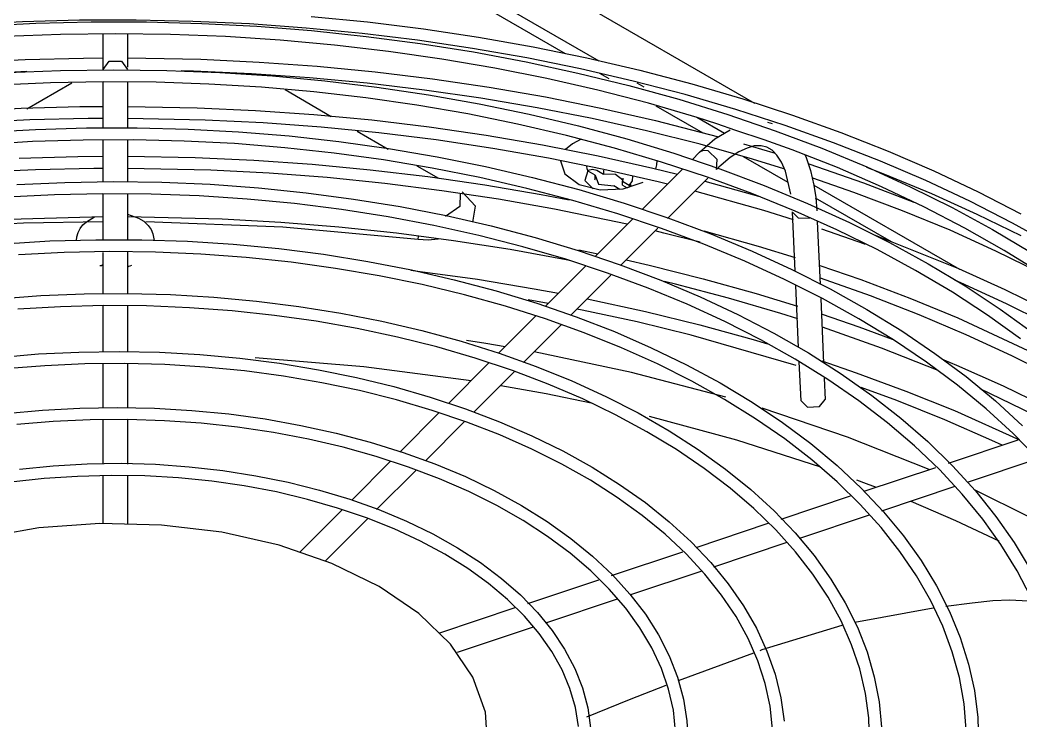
# Model space of a CAD drawing. Extents: x 594 to 813, y 174 to 240.
# Drawn here: x 759.609 to 760.645, y 205.793 to 206.518 of the extents above; entities that cross this region are included whole.
import ezdxf

# ---------------------------------------------------------------- set-up
doc = ezdxf.new("R2010")
doc.units = 0
doc.header["$MEASUREMENT"] = 0
doc.layers.add('AC.REF(S). PIPING', color=3, linetype='CONTINUOUS', lineweight=30)
doc.layers.add('LG-Product', color=3, linetype='CONTINUOUS')

# ---------------------------------------------------------------- blocks, each defined once
blk = doc.blocks.new('UW1-4')
at = {"layer": 'LG-Product', "color": 3, "linetype": 'Continuous'}
for p, q in [((3300.06, 4582.72), (3460.59, 4675.4)), ((3452.01, 4665.54), (3316.2, 4587.13)), ((3319.67, 4587.86), (3356.3, 4609.01)), ((3340.17, 4591.17), (3334.39, 4590.45)), ((3346, 4591.74), (3340.17, 4591.17)), ((3346.54, 4590.53), (3352.38, 4590.95)), ((3357.34, 4591.01), (3351.63, 4590.71)), ((3352.38, 4590.95), (3358.25, 4591.22)), ((3363.06, 4591.16), (3357.34, 4591.01)), ((3358.25, 4591.22), (3364.13, 4591.35)), ((3368.79, 4591.17), (3363.06, 4591.16)), ((3364.13, 4591.35), (3370.01, 4591.33)), ((3374.52, 4591.04), (3368.79, 4591.17)), ((3370.01, 4591.33), (3375.89, 4591.16)), ((3380.23, 4590.75), (3374.52, 4591.04)), ((3375.89, 4591.16), (3381.75, 4590.85)), ((3334.39, 4590.45), (3328.67, 4589.58)), ((3334.98, 4589.26), (3340.74, 4589.97)), ((3345.96, 4590.26), (3340.32, 4589.67)), ((3340.74, 4589.97), (3346.54, 4590.53)), ((3351.63, 4590.71), (3345.96, 4590.26)), ((3354.88, 4589.64), (3360.57, 4589.86)), ((3360.57, 4589.86), (3366.28, 4589.93)), ((3365.04, 4589.9), (3365.04, 4589.03)), ((3366.28, 4589.93), (3371.98, 4589.86)), ((3367.55, 4588.96), (3367.55, 4589.9)), ((3371.98, 4589.86), (3377.67, 4589.64)), ((3328.67, 4589.58), (3323.02, 4588.58)), ((3334.73, 4588.93), (3329.2, 4588.05)), ((3329.29, 4588.41), (3334.98, 4589.26)), ((3340.32, 4589.67), (3334.73, 4588.93)), ((3337.99, 4588.11), (3343.58, 4588.77)), ((3343.58, 4588.77), (3349.22, 4589.28)), ((3349.22, 4589.28), (3354.88, 4589.64)), ((3365.04, 4589.03), (3365.04, 4586.47)), ((3367.55, 4586.22), (3367.55, 4588.96)), ((3323.02, 4588.58), (3317.45, 4587.44)), ((3323.66, 4587.43), (3329.29, 4588.41)), ((3329.2, 4588.05), (3323.75, 4587.03)), ((3332.46, 4587.32), (3337.99, 4588.11)), ((3317.45, 4587.44), (3311.97, 4586.16)), ((3318.11, 4586.3), (3323.66, 4587.43)), ((3323.75, 4587.03), (3318.38, 4585.87)), ((3326.99, 4586.38), (3332.46, 4587.32)), ((3351.39, 4587), (3345.37, 4586.57)), ((3357.44, 4587.29), (3351.39, 4587)), ((3365.02, 4587.44), (3357.44, 4587.29)), ((3365.66, 4587.11), (3365.04, 4586.22)), ((3366.92, 4587.11), (3365.66, 4587.11)), ((3367.55, 4586.22), (3366.92, 4587.11)), ((3369.58, 4587.42), (3367.53, 4587.44)), ((3375.64, 4587.27), (3369.58, 4587.42)), ((3381.69, 4586.97), (3375.64, 4587.27)), ((3311.97, 4586.16), (3306.59, 4584.74)), ((3312.65, 4585.03), (3318.11, 4586.3)), ((3318.38, 4585.87), (3313.11, 4584.58)), ((3315.16, 4585.26), (3316.11, 4585.81)), ((3321.61, 4585.3), (3326.99, 4586.38)), ((3339.38, 4585.99), (3333.44, 4585.27)), ((3345.37, 4586.57), (3339.38, 4585.99)), ((3346.17, 4585.37), (3352.17, 4585.79)), ((3355.48, 4585.93), (3350.01, 4585.57)), ((3352.17, 4585.79), (3358.2, 4586.06)), ((3360.97, 4586.15), (3355.48, 4585.93)), ((3358.2, 4586.06), (3359.46, 4586.09)), ((3366.48, 4586.21), (3360.97, 4586.15)), ((3371.98, 4586.14), (3366.48, 4586.21)), ((3377.47, 4585.91), (3371.98, 4586.14)), ((3375.45, 4586.02), (3382.34, 4585.67)), ((3306.59, 4584.74), (3301.32, 4583.19)), ((3307.29, 4583.64), (3312.65, 4585.03)), ((3313.11, 4584.58), (3307.93, 4583.15)), ((3312.28, 4584.86), (3311.54, 4584.44)), ((3316.31, 4584.09), (3321.61, 4585.3)), ((3333.44, 4585.27), (3327.56, 4584.4)), ((3334.28, 4584.11), (3340.2, 4584.81)), ((3344.58, 4585.06), (3339.19, 4584.41)), ((3340.2, 4584.81), (3346.17, 4585.37)), ((3350.01, 4585.57), (3344.58, 4585.06)), ((3351.14, 4584.4), (3356.59, 4584.73)), ((3356.59, 4584.73), (3362.05, 4584.92)), ((3362.05, 4584.92), (3367.53, 4584.96)), ((3365.04, 4584.9), (3365.04, 4580.19)), ((3367.53, 4584.96), (3373, 4584.85)), ((3367.55, 4580.15), (3367.55, 4584.88)), ((3375.45, 4582.18), (3370.8, 4584.86)), ((3373, 4584.85), (3378.46, 4584.6)), ((3302.04, 4582.11), (3307.29, 4583.64)), ((3311.09, 4582.76), (3316.31, 4584.09)), ((3327.56, 4584.4), (3321.74, 4583.39)), ((3328.42, 4583.27), (3334.28, 4584.11)), ((3333.86, 4583.62), (3328.6, 4582.68)), ((3339.19, 4584.41), (3333.86, 4583.62)), ((3340.36, 4583.3), (3345.73, 4583.92)), ((3348.71, 4584.15), (3343.92, 4581.38)), ((3345.73, 4583.92), (3351.14, 4584.4)), ((3301.32, 4583.19), (3296.16, 4581.52)), ((3307.93, 4583.15), (3302.87, 4581.59)), ((3306.02, 4581.27), (3311.09, 4582.76)), ((3321.74, 4583.39), (3316.01, 4582.25)), ((3322.62, 4582.28), (3328.42, 4583.27)), ((3328.6, 4582.68), (3323.42, 4581.61)), ((3329.8, 4581.64), (3335.05, 4582.54)), ((3335.05, 4582.54), (3340.36, 4583.3)), ((3296.16, 4581.52), (3291.14, 4579.71)), ((3296.91, 4580.45), (3302.04, 4582.11)), ((3302.87, 4581.59), (3297.94, 4579.9)), ((3305.41, 4579.63), (3310.27, 4582.44)), ((3316.01, 4582.25), (3310.36, 4580.97)), ((3316.9, 4581.16), (3322.62, 4582.28)), ((3323.42, 4581.61), (3318.32, 4580.4)), ((3324.63, 4580.59), (3329.8, 4581.64)), ((3345.72, 4581.58), (3339.72, 4581.01)), ((3351.76, 4582), (3345.72, 4581.58)), ((3357.82, 4582.28), (3351.76, 4582)), ((3364.98, 4582.42), (3357.82, 4582.28)), ((3369.98, 4582.39), (3367.54, 4582.42)), ((3376.05, 4582.23), (3369.98, 4582.39)), ((3382.11, 4581.92), (3376.05, 4582.23)), ((3291.91, 4578.66), (3296.91, 4580.45)), ((3298.75, 4580.77), (3298.25, 4580.65)), ((3302.04, 4579.91), (3304.01, 4580.61)), ((3306.08, 4581.29), (3303.21, 4579.63)), ((3310.36, 4580.97), (3303.82, 4579.28)), ((3304.01, 4580.61), (3306.02, 4581.27)), ((3311.27, 4579.9), (3316.9, 4581.16)), ((3319.56, 4579.42), (3324.63, 4580.59)), ((3339.72, 4581.01), (3333.77, 4580.3)), ((3344.96, 4580.25), (3350.97, 4580.7)), ((3350.97, 4580.7), (3357, 4580.99)), ((3357, 4580.99), (3365.03, 4581.16)), ((3367.54, 4581.16), (3369.1, 4581.15)), ((3369.1, 4581.15), (3375.15, 4581.01)), ((3375.15, 4581.01), (3381.19, 4580.72)), ((3291.14, 4579.71), (3286.25, 4577.79)), ((3297.94, 4579.9), (3293.14, 4578.09)), ((3299.09, 4578.95), (3302.04, 4579.91)), ((3304.22, 4579.05), (3302.63, 4579.98)), ((3305.74, 4578.5), (3311.27, 4579.9)), ((3318.32, 4580.4), (3313.33, 4579.05)), ((3314.58, 4578.1), (3319.56, 4579.42)), ((3327.87, 4579.44), (3322.04, 4578.44)), ((3333.77, 4580.3), (3327.87, 4579.44)), ((3333.07, 4578.94), (3338.99, 4579.67)), ((3341.25, 4579.84), (3338.05, 4578)), ((3338.99, 4579.67), (3344.96, 4580.25)), ((3353.52, 4579.79), (3348.3, 4579.36)), ((3358.76, 4580.07), (3353.52, 4579.79)), ((3364.02, 4580.2), (3358.76, 4580.07)), ((3369.29, 4580.19), (3364.02, 4580.2)), ((3374.55, 4580.04), (3369.29, 4580.19)), ((3379.8, 4579.73), (3374.55, 4580.04)), ((3287.05, 4576.76), (3291.91, 4578.66)), ((3296.2, 4577.93), (3299.09, 4578.95)), ((3298.81, 4578.19), (3299.42, 4578.35)), ((3301.25, 4578.55), (3299.36, 4577.99)), ((3299.42, 4578.35), (3300.14, 4578.32)), ((3300.31, 4576.97), (3305.74, 4578.5)), ((3305.8, 4577.67), (3304.22, 4579.05)), ((3313.33, 4579.05), (3308.46, 4577.58)), ((3322.04, 4578.44), (3316.29, 4577.31)), ((3318.04, 4579.02), (3318.96, 4578.54)), ((3318.96, 4578.54), (3319.66, 4577.95)), ((3327.21, 4578.06), (3333.07, 4578.94)), ((3343.13, 4578.78), (3338.01, 4578.07)), ((3348.3, 4579.36), (3343.13, 4578.78)), ((3348.75, 4578.14), (3353.94, 4578.56)), ((3353.94, 4578.56), (3359.16, 4578.83)), ((3359.16, 4578.83), (3364.39, 4578.96)), ((3364.39, 4578.96), (3369.63, 4578.93)), ((3365.04, 4578.94), (3365.04, 4574.59)), ((3367.55, 4574.6), (3367.55, 4578.9)), ((3369.63, 4578.93), (3374.86, 4578.77)), ((3374.86, 4578.77), (3380.07, 4578.46)), ((3286.25, 4577.79), (3281.52, 4575.74)), ((3293.14, 4578.09), (3288.48, 4576.15)), ((3291.49, 4576.08), (3296.2, 4577.93)), ((3294.89, 4577.43), (3294.76, 4577.14)), ((3297.31, 4576.65), (3297.78, 4577.37)), ((3297.78, 4577.37), (3298.28, 4577.88)), ((3299.36, 4577.99), (3297.95, 4577.57)), ((3298.28, 4577.88), (3298.81, 4578.19)), ((3300.14, 4578.32), (3300.87, 4578.11)), ((3300.87, 4578.11), (3301.71, 4577.72)), ((3301.71, 4577.72), (3302.6, 4577.14)), ((3308.46, 4577.58), (3303.7, 4575.97)), ((3303.95, 4576.93), (3304.91, 4577.81)), ((3304.91, 4577.81), (3305.41, 4577.86)), ((3305.41, 4577.86), (3305.8, 4577.67)), ((3306.56, 4576.9), (3305.8, 4577.67)), ((3309.71, 4576.66), (3314.58, 4578.1)), ((3316.29, 4577.31), (3310.62, 4576.03)), ((3321.42, 4577.05), (3327.21, 4578.06)), ((3338.01, 4578.07), (3332.95, 4577.21)), ((3338.51, 4576.88), (3343.61, 4577.58)), ((3343.61, 4577.58), (3348.75, 4578.14)), ((3282.34, 4574.73), (3287.05, 4576.76)), ((3294.48, 4576.46), (3288.82, 4574.5)), ((3294.76, 4577.14), (3294.28, 4575.79)), ((3296.62, 4574.55), (3301.23, 4577.21)), ((3296.89, 4575.7), (3297.31, 4576.65)), ((3297.05, 4575.97), (3300.31, 4576.97)), ((3302.6, 4577.14), (3303.55, 4576.35)), ((3303.55, 4576.35), (3303.79, 4576.13)), ((3304.02, 4575.9), (3303.95, 4576.93)), ((3304.97, 4575.09), (3309.71, 4576.66)), ((3310.2, 4576.38), (3310.18, 4576.8)), ((3310.31, 4575.96), (3310.2, 4576.38)), ((3315.7, 4575.9), (3321.42, 4577.05)), ((3320.2, 4576.78), (3319.75, 4575.42)), ((3332.95, 4577.21), (3327.97, 4576.21)), ((3335.07, 4576.27), (3332.83, 4574.98)), ((3333.48, 4576.03), (3338.51, 4576.88)), ((3345.9, 4576.43), (3339.89, 4575.86)), ((3351.94, 4576.85), (3345.9, 4576.43)), ((3358.01, 4577.12), (3351.94, 4576.85)), ((3365.03, 4577.25), (3358.01, 4577.12)), ((3370.18, 4577.22), (3367.54, 4577.25)), ((3376.25, 4577.06), (3370.18, 4577.22)), ((3281.52, 4575.74), (3276.93, 4573.58)), ((3281.74, 4573.36), (3286.6, 4575.37)), ((3288.48, 4576.15), (3283.97, 4574.1)), ((3286.6, 4575.37), (3288.45, 4576.09)), ((3286.94, 4574.1), (3291.49, 4576.08)), ((3294.28, 4575.79), (3293.94, 4574.28)), ((3296.32, 4573.32), (3296.89, 4575.7)), ((3303.7, 4575.97), (3299.08, 4574.24)), ((3303.79, 4576.13), (3304.02, 4575.9)), ((3311.73, 4571.73), (3307.56, 4575.91)), ((3310.62, 4576.03), (3308.07, 4575.41)), ((3310.08, 4574.61), (3315.7, 4575.9)), ((3313.73, 4574.79), (3314.49, 4575.35)), ((3314.49, 4575.35), (3315.72, 4575.4)), ((3316.43, 4575.82), (3315.72, 4575.4)), ((3315.72, 4575.81), (3315.72, 4575.4)), ((3316.6, 4575.3), (3316.26, 4574.38)), ((3316.88, 4575.92), (3316.43, 4575.82)), ((3316.6, 4575.3), (3317.32, 4575.71)), ((3316.6, 4574.89), (3316.6, 4575.3)), ((3317.32, 4575.82), (3316.88, 4575.92)), ((3317.32, 4575.71), (3317.34, 4575.72)), ((3317.34, 4575.72), (3317.35, 4575.73)), ((3317.37, 4575.76), (3317.35, 4575.73)), ((3317.35, 4575.73), (3317.67, 4574.76)), ((3317.47, 4575.98), (3317.37, 4575.76)), ((3317.5, 4576.18), (3317.47, 4575.98)), ((3317.5, 4576.2), (3317.5, 4576.18)), ((3319.75, 4575.42), (3318.26, 4574.34)), ((3327.97, 4576.21), (3323.08, 4575.07)), ((3328.53, 4575.05), (3333.48, 4576.03)), ((3339.89, 4575.86), (3333.93, 4575.15)), ((3344.36, 4575.04), (3350.37, 4575.49)), ((3350.37, 4575.49), (3356.4, 4575.81)), ((3356.4, 4575.81), (3365.03, 4576)), ((3367.54, 4576), (3368.52, 4575.99)), ((3368.52, 4575.99), (3374.57, 4575.86)), ((3374.57, 4575.86), (3380.61, 4575.59)), ((3277.78, 4572.59), (3282.34, 4574.73)), ((3293.94, 4574.27), (3278.88, 4565.58)), ((3288.82, 4574.5), (3283.6, 4572.51)), ((3289.81, 4573.52), (3294.06, 4575)), ((3293.94, 4574.28), (3293.75, 4572.99)), ((3299.08, 4574.24), (3294.6, 4572.38)), ((3305.25, 4574.67), (3299.68, 4573.11)), ((3300.36, 4573.39), (3304.97, 4575.09)), ((3304.93, 4574.99), (3309.12, 4570.8)), ((3309.09, 4574.37), (3310.08, 4574.61)), ((3313.69, 4573.87), (3311.64, 4574.59)), ((3312.73, 4574.71), (3312.71, 4575.19)), ((3313.03, 4574.26), (3312.73, 4574.71)), ((3312.88, 4574.26), (3312.91, 4574.28)), ((3312.9, 4574.22), (3312.88, 4574.26)), ((3312.97, 4574.16), (3312.9, 4574.22)), ((3312.91, 4574.28), (3313.02, 4574.26)), ((3313.02, 4574.26), (3313.03, 4574.26)), ((3313.05, 4574.27), (3313.03, 4574.26)), ((3313.06, 4574.28), (3313.05, 4574.27)), ((3313.78, 4574.69), (3313.06, 4574.28)), ((3313.06, 4574.28), (3313.06, 4574.1)), ((3313.78, 4574.28), (3313.27, 4573.99)), ((3313.71, 4574.84), (3313.69, 4575)), ((3313.78, 4574.69), (3313.71, 4574.84)), ((3313.78, 4574.28), (3313.78, 4574.69)), ((3316.26, 4574.38), (3314.67, 4574.18)), ((3318.26, 4574.34), (3316.07, 4573.78)), ((3316.6, 4574.89), (3316.63, 4574.84)), ((3316.63, 4574.84), (3316.65, 4574.79)), ((3317.67, 4574.76), (3316.82, 4573.9)), ((3323.08, 4575.07), (3318.29, 4573.8)), ((3328.03, 4574.3), (3322.19, 4573.31)), ((3323.67, 4573.93), (3328.53, 4575.05)), ((3333.93, 4575.15), (3328.03, 4574.3)), ((3332.47, 4573.69), (3338.39, 4574.44)), ((3338.39, 4574.44), (3344.36, 4575.04)), ((3356.45, 4574.35), (3351.47, 4573.99)), ((3361.46, 4574.56), (3356.45, 4574.35)), ((3366.48, 4574.63), (3361.46, 4574.56)), ((3371.5, 4574.55), (3366.48, 4574.63)), ((3376.5, 4574.33), (3371.5, 4574.55)), ((3276.93, 4573.58), (3272.51, 4571.3)), ((3277.03, 4571.24), (3281.74, 4573.36)), ((3283.97, 4574.1), (3279.63, 4571.94)), ((3282.55, 4572.01), (3286.94, 4574.1)), ((3284.76, 4571.62), (3289.81, 4573.52)), ((3295.88, 4571.57), (3300.36, 4573.39)), ((3299.13, 4571.63), (3306.27, 4573.65)), ((3313.08, 4574.09), (3312.97, 4574.16)), ((3313.21, 4574.02), (3313.08, 4574.09)), ((3318.29, 4573.8), (3313.61, 4572.4)), ((3316.07, 4573.78), (3313.69, 4573.87)), ((3314.03, 4573.82), (3314.67, 4574.18)), ((3318.91, 4572.67), (3323.67, 4573.93)), ((3322.19, 4573.31), (3319.29, 4572.76)), ((3326.61, 4572.81), (3332.47, 4573.69)), ((3329, 4572.1), (3330.37, 4573.56)), ((3330.59, 4573.39), (3330.62, 4572.05)), ((3346.53, 4573.48), (3341.63, 4572.83)), ((3351.47, 4573.99), (3346.53, 4573.48)), ((3352.65, 4572.83), (3357.61, 4573.16)), ((3357.61, 4573.16), (3362.59, 4573.34)), ((3362.59, 4573.34), (3367.58, 4573.37)), ((3365.04, 4573.32), (3365.04, 4568.56)), ((3367.55, 4568.61), (3367.55, 4573.37)), ((3367.58, 4573.37), (3372.57, 4573.26)), ((3372.57, 4573.26), (3377.54, 4573.01)), ((3273.38, 4570.34), (3277.78, 4572.59)), ((3285.92, 4568.38), (3293.79, 4572.92)), ((3294.6, 4572.38), (3290.27, 4570.41)), ((3293.75, 4572.99), (3293.65, 4571.61)), ((3313.61, 4572.4), (3309.06, 4570.87)), ((3314.26, 4571.29), (3318.91, 4572.67)), ((3320.82, 4571.78), (3326.61, 4572.81)), ((3341.63, 4572.83), (3336.8, 4572.04)), ((3342.86, 4571.74), (3347.73, 4572.36)), ((3347.73, 4572.36), (3352.65, 4572.83)), ((3272.49, 4569.01), (3277.03, 4571.24)), ((3279.63, 4571.94), (3275.45, 4569.66)), ((3278.31, 4569.82), (3282.55, 4572.01)), ((3279.85, 4569.59), (3284.76, 4571.62)), ((3291.56, 4569.64), (3295.88, 4571.57)), ((3296.16, 4571.48), (3295.56, 4570.87)), ((3295.88, 4565.35), (3296.16, 4571.5)), ((3296.06, 4570.68), (3299.13, 4571.63)), ((3309.73, 4569.77), (3314.26, 4571.29)), ((3313.28, 4570.21), (3320.82, 4571.78)), ((3332.04, 4571.11), (3327.37, 4570.04)), ((3329.26, 4570.44), (3329, 4572.1)), ((3330.62, 4572.05), (3332.09, 4571.01)), ((3336.8, 4572.04), (3332.04, 4571.11)), ((3338.04, 4570.99), (3342.86, 4571.74)), ((3365.02, 4571.26), (3363.89, 4570.85)), ((3269.16, 4567.99), (3273.38, 4570.34)), ((3290.27, 4570.41), (3286.1, 4568.33)), ((3293.6, 4570.51), (3293.31, 4563.98)), ((3295.56, 4570.87), (3294.4, 4570.85)), ((3309.06, 4570.87), (3304.63, 4569.21)), ((3316.6, 4566.87), (3312.72, 4570.74)), ((3328.65, 4569.06), (3333.3, 4570.09)), ((3333.3, 4570.09), (3338.04, 4570.99)), ((3343.15, 4569.91), (3349.16, 4570.4)), ((3363.12, 4570.49), (3348.95, 4569.95)), ((3349.16, 4570.4), (3355.21, 4570.73)), ((3355.21, 4570.73), (3365.03, 4570.98)), ((3362.89, 4570.1), (3362.59, 4569.69)), ((3363.35, 4570.52), (3362.89, 4570.1)), ((3363.89, 4570.85), (3363.35, 4570.52)), ((3367.53, 4570.98), (3379.46, 4570.63)), ((3375.79, 4570.35), (3367.54, 4570.5)), ((3369.29, 4570.47), (3368.46, 4570.97)), ((3369.65, 4570.14), (3369.29, 4570.47)), ((3369.94, 4569.77), (3369.65, 4570.14)), ((3384.02, 4569.94), (3375.79, 4570.35)), ((3275.45, 4569.66), (3271.45, 4567.28)), ((3274.25, 4567.51), (3278.31, 4569.82)), ((3275.09, 4567.44), (3279.85, 4569.59)), ((3287.78, 4569.15), (3278.97, 4565.63)), ((3287.41, 4567.59), (3291.56, 4569.64)), ((3288.66, 4568.14), (3293.14, 4569.71)), ((3305.34, 4569.55), (3299.7, 4567.96)), ((3304.63, 4569.21), (3300.35, 4567.43)), ((3305.33, 4568.14), (3309.73, 4569.77)), ((3305.71, 4568.35), (3309.48, 4569.31)), ((3309.48, 4569.31), (3310.39, 4569.53)), ((3310.1, 4569.82), (3313.98, 4565.93)), ((3327.37, 4570.04), (3322.8, 4568.83)), ((3324.09, 4567.89), (3328.65, 4569.06)), ((3331.26, 4568.51), (3337.18, 4569.28)), ((3348.95, 4569.95), (3334.92, 4568.68)), ((3337.18, 4569.28), (3343.15, 4569.91)), ((3362.39, 4569.23), (3362.28, 4568.52)), ((3362.59, 4569.69), (3362.39, 4569.23)), ((3370.15, 4569.35), (3369.94, 4569.77)), ((3370.28, 4568.9), (3370.15, 4569.35)), ((3286.1, 4568.33), (3282.1, 4566.13)), ((3288.62, 4568.12), (3288.66, 4568.14)), ((3301.08, 4566.38), (3305.33, 4568.14)), ((3322.8, 4568.83), (3318.34, 4567.5)), ((3325.4, 4567.6), (3331.26, 4568.51)), ((3333.88, 4568.62), (3332.84, 4568.69)), ((3334.92, 4568.68), (3333.88, 4568.62)), ((3334.92, 4568.68), (3334.88, 4568.94)), ((3354.07, 4568.15), (3349.37, 4567.7)), ((3358.8, 4568.45), (3354.07, 4568.15)), ((3363.56, 4568.61), (3358.8, 4568.45)), ((3368.32, 4568.62), (3363.56, 4568.61)), ((3373.07, 4568.49), (3368.32, 4568.62)), ((3370.3, 4568.54), (3370.28, 4568.9)), ((3377.81, 4568.2), (3373.07, 4568.49)), ((3270.37, 4565.11), (3274.25, 4567.51)), ((3270.5, 4565.18), (3275.09, 4567.44)), ((3283.42, 4565.44), (3287.41, 4567.59)), ((3299.7, 4567.96), (3295.87, 4566.79)), ((3300.35, 4567.43), (3296.22, 4565.53)), ((3318.34, 4567.5), (3314.01, 4566.03)), ((3318.3, 4567.56), (3316.33, 4567.15)), ((3319.61, 4566.54), (3325.4, 4567.6)), ((3319.64, 4566.59), (3324.09, 4567.89)), ((3344.72, 4567.11), (3340.14, 4566.37)), ((3349.37, 4567.7), (3344.72, 4567.11)), ((3352.74, 4566.78), (3357.43, 4567.12)), ((3357.43, 4567.12), (3362.14, 4567.33)), ((3362.14, 4567.33), (3366.87, 4567.38)), ((3365.04, 4567.31), (3365.04, 4562.97)), ((3366.87, 4567.38), (3371.6, 4567.29)), ((3367.55, 4562.99), (3367.55, 4567.3)), ((3371.6, 4567.29), (3376.31, 4567.05)), ((3282.1, 4566.13), (3278.28, 4563.83)), ((3293.33, 4565.96), (3289.1, 4564.49)), ((3296.98, 4564.51), (3301.08, 4566.38)), ((3311.02, 4565.97), (3305.42, 4564.58)), ((3314.01, 4566.03), (3309.8, 4564.44)), ((3313.4, 4566.52), (3311.02, 4565.97)), ((3315.32, 4565.16), (3319.64, 4566.59)), ((3319.3, 4566.48), (3319.61, 4566.54)), ((3340.14, 4566.37), (3335.62, 4565.49)), ((3343.49, 4565.65), (3348.09, 4566.29)), ((3348.09, 4566.29), (3352.74, 4566.78)), ((3364.63, 4565.94), (3364.78, 4565.89)), ((3367.73, 4565.95), (3367.55, 4566.1)), ((3367.9, 4565.93), (3367.73, 4565.95)), ((3278.97, 4565.63), (3274.18, 4563.46)), ((3279.6, 4563.18), (3283.42, 4565.44)), ((3296.22, 4565.53), (3292.25, 4563.52)), ((3311.12, 4563.61), (3315.32, 4565.16)), ((3314.97, 4564.95), (3319.15, 4560.77)), ((3321.75, 4561.72), (3317.59, 4565.87)), ((3334.72, 4565.34), (3328.78, 4564.52)), ((3335.62, 4565.49), (3331.19, 4564.48)), ((3334.5, 4563.97), (3338.96, 4564.88)), ((3335.69, 4565.47), (3334.72, 4565.34)), ((3338.96, 4564.88), (3343.49, 4565.65)), ((3364.78, 4565.89), (3364.91, 4565.83)), ((3364.91, 4565.83), (3364.99, 4565.78)), ((3364.99, 4565.78), (3365.05, 4565.74)), ((3274, 4561.98), (3278.73, 4564.15)), ((3278.73, 4564.15), (3279.35, 4564.42)), ((3289.1, 4564.49), (3284, 4562.57)), ((3288.09, 4562.79), (3293.27, 4564.62)), ((3293.04, 4562.52), (3296.98, 4564.51)), ((3295.53, 4557.45), (3295.82, 4563.89)), ((3305.42, 4564.58), (3299.93, 4563.04)), ((3302.78, 4562.56), (3308.29, 4564.02)), ((3309.8, 4564.44), (3305.74, 4562.72)), ((3308.29, 4564.02), (3309.41, 4564.3)), ((3328.78, 4564.52), (3322.9, 4563.54)), ((3331.19, 4564.48), (3326.86, 4563.33)), ((3330.14, 4562.92), (3334.5, 4563.97)), ((3274.18, 4563.46), (3269.54, 4561.18)), ((3278.28, 4563.83), (3274.65, 4561.43)), ((3275.98, 4560.82), (3279.6, 4563.18)), ((3292.25, 4563.52), (3288.45, 4561.4)), ((3299.93, 4563.04), (3295.64, 4561.73)), ((3307.07, 4561.94), (3311.12, 4563.61)), ((3322.9, 4563.54), (3320.39, 4563.08)), ((3326.86, 4563.33), (3322.65, 4562.05)), ((3325.88, 4561.74), (3330.14, 4562.92)), ((3360.56, 4562.93), (3356.09, 4562.67)), ((3365.04, 4563.04), (3360.56, 4562.93)), ((3369.52, 4563.01), (3365.04, 4563.04)), ((3374, 4562.83), (3369.52, 4563.01)), ((3378.45, 4562.51), (3374, 4562.83)), ((3269.42, 4559.7), (3274, 4561.98)), ((3284, 4562.57), (3279.05, 4560.53)), ((3283.06, 4560.84), (3288.09, 4562.79)), ((3289.28, 4560.43), (3293.04, 4562.52)), ((3293.24, 4562.53), (3292.95, 4555.85)), ((3297.38, 4560.97), (3302.78, 4562.56)), ((3305.74, 4562.72), (3301.83, 4560.89)), ((3303.17, 4560.15), (3307.07, 4561.94)), ((3317.43, 4562.5), (3311.39, 4561.18)), ((3322.65, 4562.05), (3318.55, 4560.64)), ((3321.47, 4562.01), (3323.55, 4562.39)), ((3351.66, 4562.26), (3347.28, 4561.71)), ((3356.09, 4562.67), (3351.66, 4562.26)), ((3363.05, 4561.76), (3367.5, 4561.79)), ((3367.5, 4561.79), (3371.95, 4561.68)), ((3367.55, 4556.98), (3367.55, 4561.79)), ((3274.65, 4561.43), (3271.21, 4558.94)), ((3272.54, 4558.37), (3275.98, 4560.82)), ((3278.18, 4558.78), (3283.06, 4560.84)), ((3288.45, 4561.4), (3284.84, 4559.18)), ((3293.1, 4560.91), (3289.29, 4559.59)), ((3295.62, 4560.41), (3297.38, 4560.97)), ((3301.83, 4560.89), (3298.09, 4558.95)), ((3311.39, 4561.18), (3305.76, 4559.8)), ((3312.25, 4560.1), (3317.94, 4561.32)), ((3317.94, 4561.32), (3318.48, 4561.43)), ((3321.74, 4560.43), (3325.88, 4561.74)), ((3342.95, 4561.02), (3338.7, 4560.18)), ((3347.28, 4561.71), (3342.95, 4561.02)), ((3345.49, 4560.17), (3349.81, 4560.78)), ((3349.81, 4560.78), (3354.19, 4561.25)), ((3354.19, 4561.25), (3358.61, 4561.58)), ((3358.61, 4561.58), (3363.05, 4561.76)), ((3365.04, 4561.73), (3365.04, 4556.98)), ((3371.95, 4561.68), (3376.37, 4561.42)), ((3279.05, 4560.53), (3269.73, 4556.16)), ((3285.69, 4558.24), (3289.28, 4560.43)), ((3299.43, 4558.25), (3303.17, 4560.15)), ((3305.76, 4559.8), (3300.25, 4558.28)), ((3306.64, 4558.73), (3312.25, 4560.1)), ((3318.55, 4560.64), (3314.59, 4559.1)), ((3317.73, 4558.99), (3321.74, 4560.43)), ((3320.12, 4559.8), (3324.02, 4555.9)), ((3326.59, 4556.88), (3322.78, 4560.69)), ((3338.7, 4560.18), (3334.54, 4559.21)), ((3341.24, 4559.42), (3345.49, 4560.17)), ((3273.45, 4556.6), (3278.18, 4558.78)), ((3284.84, 4559.18), (3281.41, 4556.85)), ((3289.29, 4559.59), (3285.83, 4558.32)), ((3286.95, 4557.4), (3293.04, 4559.56)), ((3298.09, 4558.95), (3294.52, 4556.9)), ((3295.78, 4555.61), (3306.64, 4558.73)), ((3314.59, 4559.1), (3310.78, 4557.44)), ((3313.86, 4557.43), (3317.73, 4558.99)), ((3334.54, 4559.21), (3330.48, 4558.1)), ((3337.07, 4558.53), (3341.24, 4559.42)), ((3282.29, 4555.95), (3285.69, 4558.24)), ((3295.87, 4556.25), (3299.43, 4558.25)), ((3300.25, 4558.28), (3298.76, 4557.84)), ((3325.93, 4557.54), (3327.92, 4557.87)), ((3330.48, 4558.1), (3326.53, 4556.86)), ((3327.92, 4557.87), (3329.93, 4558.19)), ((3332.99, 4557.51), (3337.07, 4558.53)), ((3268.88, 4554.31), (3273.45, 4556.6)), ((3281.41, 4556.85), (3278.17, 4554.44)), ((3281.08, 4555.07), (3286.95, 4557.4)), ((3294.52, 4556.9), (3291.13, 4554.74)), ((3310.78, 4557.44), (3307.13, 4555.67)), ((3310.14, 4555.76), (3313.86, 4557.43)), ((3312.84, 4554.87), (3322.93, 4557)), ((3326.53, 4556.86), (3322.71, 4555.5)), ((3329.02, 4556.35), (3332.99, 4557.51)), ((3357.52, 4556.73), (3353.38, 4556.35)), ((3361.7, 4556.96), (3357.52, 4556.73)), ((3365.89, 4557.05), (3361.7, 4556.96)), ((3370.08, 4556.99), (3365.89, 4557.05)), ((3374.26, 4556.79), (3370.08, 4556.99)), ((3378.41, 4556.43), (3374.26, 4556.79)), ((3279.19, 4555.64), (3274.36, 4553.48)), ((3279.09, 4553.56), (3282.29, 4555.95)), ((3280.48, 4556.18), (3279.19, 4555.64)), ((3293.14, 4556.07), (3289.56, 4554.85)), ((3292.49, 4554.14), (3295.87, 4556.25)), ((3295.28, 4551.94), (3295.46, 4555.98)), ((3307.13, 4555.67), (3303.64, 4553.79)), ((3306.58, 4553.97), (3310.14, 4555.76)), ((3325.17, 4555.07), (3329.02, 4556.35)), ((3331.8, 4551.67), (3327.63, 4555.83)), ((3351.82, 4556.44), (3340.54, 4555.5)), ((3349.29, 4555.83), (3345.25, 4555.16)), ((3353.38, 4556.35), (3349.29, 4555.83)), ((3357.02, 4555.43), (3361.15, 4555.69)), ((3361.15, 4555.69), (3365.3, 4555.79)), ((3365.04, 4555.78), (3365.04, 4551.19)), ((3365.3, 4555.79), (3369.46, 4555.76)), ((3367.55, 4551.19), (3367.55, 4555.73)), ((3369.46, 4555.76), (3373.6, 4555.57)), ((3373.6, 4555.57), (3377.72, 4555.24)), ((3289.56, 4554.85), (3284.41, 4552.94)), ((3291.13, 4554.74), (3287.94, 4552.49)), ((3303.05, 4552.3), (3312.84, 4554.87)), ((3322.71, 4555.5), (3319.03, 4554.01)), ((3321.46, 4553.66), (3325.17, 4555.07)), ((3324.95, 4554.97), (3329.16, 4550.76)), ((3340.54, 4555.5), (3329.43, 4554.03)), ((3345.25, 4555.16), (3341.3, 4554.35)), ((3348.87, 4554.5), (3352.92, 4555.04)), ((3352.92, 4555.04), (3357.02, 4555.43)), ((3274.36, 4553.48), (3269.69, 4551.21)), ((3278.17, 4554.44), (3275.15, 4551.93)), ((3276.1, 4551.1), (3279.09, 4553.56)), ((3289.3, 4551.94), (3292.49, 4554.14)), ((3292.88, 4554.28), (3292.78, 4552.06)), ((3303.64, 4553.79), (3300.33, 4551.8)), ((3303.19, 4552.08), (3306.58, 4553.97)), ((3319.03, 4554.01), (3315.5, 4552.4)), ((3317.89, 4552.13), (3321.46, 4553.66)), ((3326.38, 4553.54), (3321.67, 4552.68)), ((3341.3, 4554.35), (3337.43, 4553.41)), ((3340.99, 4552.99), (3344.89, 4553.81)), ((3344.89, 4553.81), (3348.87, 4554.5)), ((3268.41, 4549.14), (3276.71, 4553.18)), ((3284.41, 4552.94), (3279.4, 4550.92)), ((3287.94, 4552.49), (3284.94, 4550.15)), ((3285.36, 4551.97), (3289.04, 4553.33)), ((3321.67, 4552.68), (3317.02, 4551.73)), ((3337.43, 4553.41), (3333.67, 4552.33)), ((3337.18, 4552.04), (3340.99, 4552.99)), ((3275.15, 4551.93), (3272.33, 4549.34)), ((3280.37, 4549.96), (3285.36, 4551.97)), ((3286.31, 4549.65), (3289.3, 4551.94)), ((3293.37, 4551.35), (3292.78, 4552.06)), ((3295.28, 4551.94), (3294.62, 4551.29)), ((3300.33, 4551.8), (3297.2, 4549.71)), ((3299.98, 4550.09), (3303.19, 4552.08)), ((3315.5, 4552.4), (3312.13, 4550.68)), ((3314.48, 4550.49), (3317.89, 4552.13)), ((3333.67, 4552.33), (3330.03, 4551.12)), ((3333.48, 4550.95), (3337.18, 4552.04)), ((3279.4, 4550.92), (3272.65, 4547.89)), ((3273.31, 4548.55), (3276.1, 4551.1)), ((3290.45, 4548.18), (3299.29, 4551.17)), ((3294.62, 4551.29), (3293.37, 4551.35)), ((3312.13, 4550.68), (3308.94, 4548.84)), ((3311.24, 4548.74), (3314.48, 4550.49)), ((3330.03, 4551.12), (3326.52, 4549.78)), ((3329.9, 4549.74), (3333.48, 4550.95)), ((3336.83, 4546.63), (3332.77, 4550.7)), ((3354.54, 4550.58), (3350.77, 4550.06)), ((3358.36, 4550.95), (3354.54, 4550.58)), ((3362.22, 4551.18), (3358.36, 4550.95)), ((3366.1, 4551.26), (3362.22, 4551.18)), ((3369.98, 4551.19), (3366.1, 4551.26)), ((3373.84, 4550.98), (3369.98, 4551.19)), ((3377.67, 4550.62), (3373.84, 4550.98)), ((3275.53, 4547.84), (3280.37, 4549.96)), ((3284.94, 4550.15), (3282.15, 4547.72)), ((3283.52, 4547.27), (3286.31, 4549.65)), ((3297.2, 4549.71), (3294.27, 4547.52)), ((3296.97, 4548), (3299.98, 4550.09)), ((3311.01, 4550.35), (3301.97, 4547.91)), ((3326.52, 4549.78), (3323.16, 4548.33)), ((3326.46, 4548.4), (3329.9, 4549.74)), ((3330.17, 4549.75), (3334.18, 4545.74)), ((3347.06, 4549.4), (3343.43, 4548.6)), ((3350.77, 4550.06), (3347.06, 4549.4)), ((3353.63, 4549.2), (3357.4, 4549.61)), ((3357.4, 4549.61), (3361.21, 4549.88)), ((3361.21, 4549.88), (3365.04, 4550)), ((3365.04, 4550), (3365.04, 4545.39)), ((3365.04, 4550), (3368.88, 4549.97)), ((3367.55, 4545.41), (3367.55, 4549.93)), ((3368.88, 4549.97), (3372.71, 4549.8)), ((3372.71, 4549.8), (3376.5, 4549.49)), ((3270.75, 4545.93), (3273.31, 4548.55)), ((3308.94, 4548.84), (3305.92, 4546.91)), ((3308.17, 4546.89), (3311.24, 4548.74)), ((3323.16, 4548.33), (3319.95, 4546.75)), ((3323.17, 4546.95), (3326.46, 4548.4)), ((3343.43, 4548.6), (3339.9, 4547.67)), ((3346.27, 4547.96), (3349.91, 4548.65)), ((3349.91, 4548.65), (3353.63, 4549.2)), ((3279.99, 4545.49), (3272.78, 4547.89)), ((3274.45, 4547.35), (3275.53, 4547.84)), ((3282.15, 4547.72), (3279.58, 4545.21)), ((3280.95, 4544.82), (3283.52, 4547.27)), ((3282.01, 4544.82), (3290.45, 4548.18)), ((3294.27, 4547.52), (3291.55, 4545.25)), ((3301.97, 4547.91), (3293.25, 4545.1)), ((3294.15, 4545.82), (3296.97, 4548)), ((3339.9, 4547.67), (3336.48, 4546.6)), ((3342.71, 4547.13), (3346.27, 4547.96)), ((3305.92, 4546.91), (3303.1, 4544.88)), ((3305.3, 4544.94), (3308.17, 4546.89)), ((3319.95, 4546.75), (3316.91, 4545.07)), ((3320.04, 4545.38), (3323.17, 4546.95)), ((3336.48, 4546.6), (3333.19, 4545.4)), ((3339.26, 4546.17), (3342.71, 4547.13)), ((3270.75, 4545.93), (3278.06, 4543.49)), ((3279.58, 4545.21), (3277.22, 4542.63)), ((3291.55, 4545.25), (3289.04, 4542.89)), ((3291.54, 4543.56), (3294.15, 4545.82)), ((3317.08, 4543.71), (3320.04, 4545.38)), ((3333.19, 4545.4), (3330.04, 4544.09)), ((3335.93, 4545.08), (3339.26, 4546.17)), ((3341.8, 4541.67), (3337.81, 4545.65)), ((3362.14, 4545.37), (3358.63, 4545.12)), ((3365.67, 4545.47), (3362.14, 4545.37)), ((3369.2, 4545.42), (3365.67, 4545.47)), ((3372.72, 4545.22), (3369.2, 4545.42)), ((3376.21, 4544.88), (3372.72, 4545.22)), ((3278.59, 4542.29), (3280.95, 4544.82)), ((3288.75, 4542.57), (3281.32, 4545.05)), ((3303.1, 4544.88), (3300.48, 4542.76)), ((3302.62, 4542.9), (3305.3, 4544.94)), ((3316.91, 4545.07), (3314.06, 4543.28)), ((3332.73, 4543.87), (3335.93, 4545.08)), ((3335.15, 4544.77), (3339.24, 4540.68)), ((3351.74, 4544.19), (3348.4, 4543.52)), ((3355.16, 4544.73), (3351.74, 4544.19)), ((3358.63, 4545.12), (3355.16, 4544.73)), ((3359.75, 4543.96), (3363.23, 4544.16)), ((3363.23, 4544.16), (3366.72, 4544.21)), ((3366.72, 4544.21), (3370.21, 4544.12)), ((3367.55, 4539.24), (3367.55, 4544.18)), ((3288.52, 4543.38), (3287.5, 4542.99)), ((3289.55, 4543.77), (3288.52, 4543.38)), ((3289.15, 4541.22), (3291.54, 4543.56)), ((3314.06, 4543.28), (3311.39, 4541.4)), ((3314.31, 4541.94), (3317.08, 4543.71)), ((3330.04, 4544.09), (3327.05, 4542.65)), ((3329.67, 4542.54), (3332.73, 4543.87)), ((3348.4, 4543.52), (3345.16, 4542.7)), ((3349.61, 4542.5), (3352.93, 4543.13)), ((3352.93, 4543.13), (3356.31, 4543.61)), ((3356.31, 4543.61), (3359.75, 4543.96)), ((3365.04, 4544.15), (3365.04, 4539.24)), ((3370.21, 4544.12), (3373.67, 4543.89)), ((3373.67, 4543.89), (3377.1, 4543.51)), ((3271.7, 4539.94), (3277.26, 4542.69)), ((3277.22, 4542.63), (3275.1, 4539.98)), ((3276.46, 4539.7), (3278.59, 4542.29)), ((3279.35, 4543.06), (3286.95, 4540.53)), ((3289.04, 4542.89), (3286.74, 4540.46)), ((3297.35, 4539.7), (3290.15, 4542.11)), ((3300.48, 4542.76), (3298.07, 4540.55)), ((3300.15, 4540.78), (3302.62, 4542.9)), ((3327.05, 4542.65), (3324.22, 4541.1)), ((3326.78, 4541.09), (3329.67, 4542.54)), ((3345.16, 4542.7), (3342.02, 4541.76)), ((3346.39, 4541.74), (3349.61, 4542.5)), ((3283.9, 4541.54), (3279.28, 4539.54)), ((3286.97, 4538.81), (3289.15, 4541.22)), ((3311.39, 4541.4), (3308.92, 4539.42)), ((3311.72, 4540.08), (3314.31, 4541.94)), ((3324.22, 4541.1), (3321.57, 4539.45)), ((3324.06, 4539.55), (3326.78, 4541.09)), ((3342.02, 4541.76), (3339, 4540.68)), ((3343.27, 4540.84), (3346.39, 4541.74)), ((3286.74, 4540.46), (3284.68, 4537.96)), ((3288.22, 4540.1), (3295.44, 4537.7)), ((3298.07, 4540.55), (3295.88, 4538.26)), ((3297.89, 4538.58), (3300.15, 4540.78)), ((3309.34, 4538.13), (3311.72, 4540.08)), ((3339, 4540.68), (3336.13, 4539.48)), ((3340.27, 4539.82), (3343.27, 4540.84)), ((3347.14, 4536.32), (3342.84, 4540.63)), ((3275.1, 4539.98), (3273.21, 4537.27)), ((3274.57, 4537.05), (3276.46, 4539.7)), ((3279.28, 4539.54), (3274.81, 4537.44)), ((3306.15, 4536.77), (3298.68, 4539.26)), ((3308.92, 4539.42), (3306.66, 4537.35)), ((3321.57, 4539.45), (3319.12, 4537.7)), ((3321.52, 4537.9), (3324.06, 4539.55)), ((3336.13, 4539.48), (3333.41, 4538.16)), ((3337.41, 4538.67), (3340.27, 4539.82)), ((3340.15, 4539.77), (3344.54, 4535.38)), ((3355.27, 4538.33), (3361.51, 4539.08)), ((3361.51, 4539.08), (3367.89, 4539.24)), ((3367.89, 4539.24), (3374.22, 4538.78)), ((3284.68, 4537.96), (3282.84, 4535.4)), ((3285.03, 4536.34), (3286.97, 4538.81)), ((3295.88, 4538.26), (3293.92, 4535.91)), ((3295.85, 4536.32), (3297.89, 4538.58)), ((3307.18, 4536.09), (3309.34, 4538.13)), ((3333.41, 4538.16), (3330.85, 4536.73)), ((3334.7, 4537.42), (3337.41, 4538.67)), ((3349.33, 4536.99), (3355.27, 4538.33)), ((3374.22, 4538.78), (3380.33, 4537.73)), ((3273.21, 4537.27), (3271.56, 4534.51)), ((3272.91, 4534.35), (3274.57, 4537.05)), ((3296.76, 4537.26), (3304.34, 4534.73)), ((3306.66, 4537.35), (3304.63, 4535.21)), ((3319.12, 4537.7), (3316.86, 4535.85)), ((3319.18, 4536.16), (3321.52, 4537.9)), ((3332.16, 4536.05), (3334.7, 4537.42)), ((3343.85, 4535.1), (3349.33, 4536.99)), ((3283.31, 4533.81), (3285.03, 4536.34)), ((3293.92, 4535.91), (3292.18, 4533.49)), ((3294.04, 4533.98), (3295.85, 4536.32)), ((3305.23, 4533.99), (3307.18, 4536.09)), ((3314.9, 4533.86), (3307.53, 4536.31)), ((3317.05, 4534.34), (3319.18, 4536.16)), ((3330.85, 4536.73), (3328.48, 4535.2)), ((3329.8, 4534.58), (3332.16, 4536.05)), ((3282.84, 4535.4), (3281.25, 4532.78)), ((3304.63, 4535.21), (3302.81, 4533)), ((3316.86, 4535.85), (3314.81, 4533.92)), ((3328.48, 4535.2), (3326.3, 4533.56)), ((3338.98, 4532.72), (3343.85, 4535.1)), ((3271.49, 4531.61), (3272.91, 4534.35)), ((3281.84, 4531.23), (3283.31, 4533.81)), ((3292.47, 4531.6), (3294.04, 4533.98)), ((3303.5, 4531.83), (3305.23, 4533.99)), ((3305.56, 4534.32), (3312.95, 4531.86)), ((3314.81, 4533.92), (3312.99, 4531.92)), ((3315.13, 4532.44), (3317.05, 4534.34)), ((3327.63, 4533.02), (3329.8, 4534.58)), ((3281.25, 4532.78), (3279.9, 4530.12)), ((3292.18, 4533.49), (3290.69, 4531.02)), ((3302.81, 4533), (3301.24, 4530.73)), ((3323.56, 4530.97), (3316.2, 4533.42)), ((3326.3, 4533.56), (3324.33, 4531.84)), ((3325.67, 4531.37), (3327.63, 4533.02)), ((3302.01, 4529.61), (3303.5, 4531.83)), ((3312.99, 4531.92), (3311.4, 4529.84)), ((3313.43, 4530.47), (3315.13, 4532.44)), ((3324.33, 4531.84), (3322.58, 4530.04)), ((3334.86, 4529.91), (3338.98, 4532.72)), ((3273.65, 4531.34), (3271.74, 4531.22)), ((3275.41, 4531.25), (3273.65, 4531.34)), ((3277.56, 4531.02), (3275.41, 4531.25)), ((3280.29, 4530.69), (3277.56, 4531.02)), ((3280.6, 4528.61), (3281.84, 4531.23)), ((3290.69, 4531.02), (3289.44, 4528.51)), ((3291.13, 4529.16), (3292.47, 4531.6)), ((3301.24, 4530.73), (3299.9, 4528.4)), ((3314.31, 4531.41), (3321.75, 4528.93)), ((3323.92, 4529.64), (3325.67, 4531.37)), ((3279.9, 4530.12), (3278.79, 4527.42)), ((3289.69, 4529.03), (3281.59, 4530.51)), ((3311.4, 4529.84), (3310.04, 4527.71)), ((3311.96, 4528.44), (3313.43, 4530.47)), ((3322.58, 4530.04), (3321.05, 4528.17)), ((3332.67, 4527.93), (3324.88, 4530.53)), ((3331.59, 4526.75), (3334.86, 4529.91)), ((3290.04, 4526.69), (3291.13, 4529.16)), ((3299.29, 4526.18), (3291.02, 4528.71)), ((3300.76, 4527.33), (3302.01, 4529.61)), ((3322.39, 4527.85), (3323.92, 4529.64)), ((3279.62, 4525.96), (3280.6, 4528.61)), ((3289.44, 4528.51), (3288.44, 4525.95)), ((3299.9, 4528.4), (3298.81, 4526.03)), ((3310.04, 4527.71), (3308.92, 4525.54)), ((3310.72, 4526.36), (3311.96, 4528.44)), ((3321.05, 4528.17), (3319.76, 4526.23)), ((3321.09, 4526), (3322.39, 4527.85)), ((3323, 4528.51), (3330.9, 4525.88)), ((3278.79, 4527.42), (3277.94, 4524.69)), ((3289.2, 4524.18), (3290.04, 4526.69)), ((3299.76, 4525.02), (3300.76, 4527.33)), ((3329.28, 4523.32), (3331.59, 4526.75)), ((3278.88, 4523.28), (3279.62, 4525.96)), ((3288.44, 4525.95), (3287.69, 4523.37)), ((3298.81, 4526.03), (3297.96, 4523.63)), ((3299.5, 4526.1), (3299.29, 4526.18)), ((3307.98, 4523), (3300.16, 4525.86)), ((3308.92, 4525.54), (3308.06, 4523.32)), ((3309.73, 4524.24), (3310.72, 4526.36)), ((3319.76, 4526.23), (3318.71, 4524.24)), ((3320.03, 4524.1), (3321.09, 4526)), ((3277.94, 4524.69), (3277.33, 4521.94)), ((3299, 4522.68), (3299.76, 4525.02)), ((3288.6, 4521.65), (3289.2, 4524.18)), ((3297.96, 4523.63), (3297.37, 4521.2)), ((3308.99, 4522.08), (3309.73, 4524.24)), ((3318.71, 4524.24), (3317.91, 4522.21)), ((3319.21, 4522.16), (3320.03, 4524.1)), ((3278.4, 4520.58), (3278.88, 4523.28)), ((3287.69, 4523.37), (3287.19, 4520.77)), ((3298.49, 4520.32), (3299, 4522.68)), ((3308.06, 4523.32), (3307.45, 4521.07)), ((3313.04, 4521.03), (3309.24, 4522.51)), ((3327.97, 4519.72), (3329.28, 4523.32)), ((3277.33, 4521.94), (3276.98, 4519.17)), ((3288.26, 4519.11), (3288.6, 4521.65)), ((3308.5, 4519.9), (3308.99, 4522.08)), ((3317.91, 4522.21), (3317.36, 4520.16)), ((3318.65, 4520.19), (3319.21, 4522.16)), ((3278.16, 4517.88), (3278.4, 4520.58)), ((3287.19, 4520.77), (3286.95, 4518.16)), ((3297.37, 4521.2), (3297.04, 4518.76)), ((3307.45, 4521.07), (3307.09, 4518.81)), ((3317.47, 4519.21), (3313.04, 4521.03)), ((3298.24, 4517.95), (3298.49, 4520.32)), ((3308.26, 4517.72), (3308.5, 4519.9)), ((3317.36, 4520.16), (3317.07, 4518.09)), ((3318.33, 4518.21), (3318.65, 4520.19)), ((3327.7, 4516.04), (3327.97, 4519.72)), ((3276.98, 4519.17), (3276.89, 4516.4)), ((3288.18, 4516.57), (3288.26, 4519.11)), ((3307.09, 4518.81), (3306.98, 4516.55))]:
    blk.add_line(p, q, dxfattribs=at)
blk = doc.blocks.new('A$C5B2C3915')
at = {"layer": 'LG-Product', "xscale": -1}
blk.add_blockref('UW1-4', (3895.38, -4026.948), dxfattribs=at)

msp = doc.modelspace()

# ---------------------------------------------------------------- block references
at = {"layer": 'AC.REF(S). PIPING', "linetype": 'Continuous', "xscale": 0.0099999999999909, "yscale": 0.0099999999999909, "zscale": 0.0099999999999909}
msp.add_blockref('A$C5B2C3915', (754.4172, 200.8743), dxfattribs=at)

doc.saveas('drawing.dxf')
